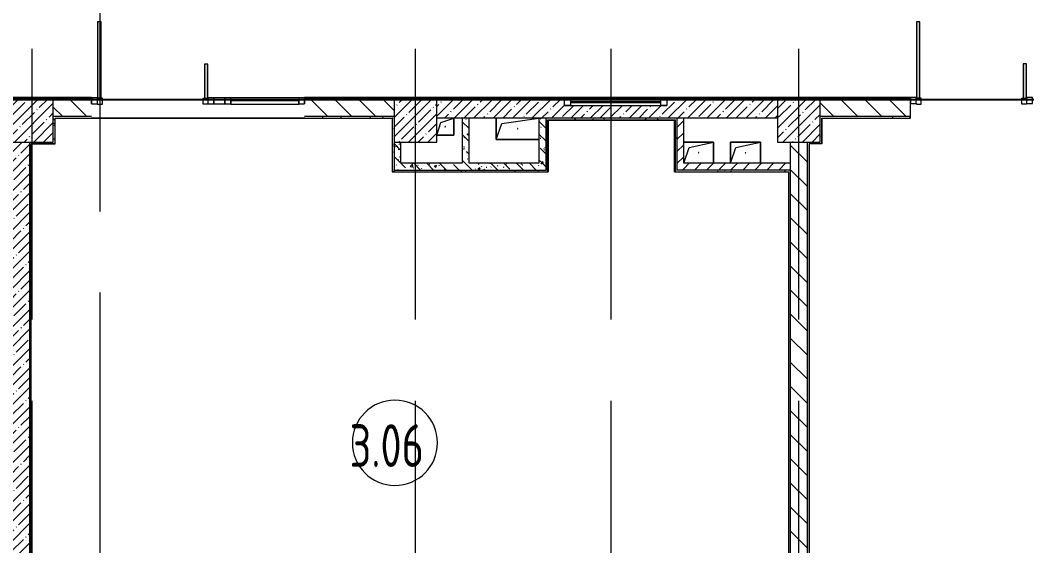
# Model space of a CAD drawing. Header units: millimetres. Extents: x -625 to 415037, y -3642 to 102118.
# Drawn here: x 336747 to 348565, y 2662 to 8830 of the extents above; entities that cross this region are included whole.
import ezdxf

# ---------------------------------------------------------------- set-up
doc = ezdxf.new("R2010")
doc.units = ezdxf.units.MM
doc.linetypes.add('Осевая', pattern=[6350, 1270, -952.5, 3175, -952.5])
for name, color, linetype, lineweight in [('A-AREA-IDEN', 7, 'Continuous', 9), ('A-DETL-GENF', 7, 'Continuous', 9), ('A-GENM', 7, 'Continuous', 9), ('A-GLAZ', 7, 'Continuous', 9), ('A-GLAZ-1', 7, 'Continuous', 5), ('A-GLAZ-CURT', 7, 'Continuous', 9), ('A-GLAZ-CURT-2', 7, 'Continuous', 20), ('A-GLAZ-CWMG', 7, 'Continuous', 9), ('A-GLAZ-CWMG-1', 7, 'Continuous', 20), ('A-WALL', 7, 'Continuous', 5), ('I-WALL', 7, 'Continuous', 5), ('S-COLS', 7, 'Continuous', 9), ('S-COLS-1', 7, 'Continuous', 5), ('Оси', 7, 'Continuous', 9), ('Оси-2', 7, 'Осевая', 9)]:
    doc.layers.add(name, color=color, linetype=linetype, lineweight=lineweight)
doc.layers.add('A-AREA-PATT-3', color=7, linetype='Continuous', lineweight=5, true_color=0xe6fae8, transparency=1)
doc.layers.add('A-FLOR-PATT-1', color=7, linetype='Continuous', lineweight=9, true_color=0xeef6ff, transparency=0.5)
for name, color, linetype, lineweight, true_color in [('A-DOOR-1', 7, 'Continuous', 5, 0xc0c0c0), ('A-WALL-1', 9, 'Continuous', 5, 0x808080), ('A-WALL-FNSH-1', 9, 'Continuous', 5, 0x808080)]:
    doc.layers.add(name, color=color, linetype=linetype, lineweight=lineweight, true_color=true_color)
doc.layers.get('A-DOOR-1').off()
doc.styles.add('СПДС', font='ГОСТ тип А.ttf', dxfattribs={"width": 0.9})
pattern_1 = [(135, (289227.4, 1e-08), (-141.42136, -141.42136), [])]
pattern_2 = [(45, (289227.4, 1e-08), (-114.04925, 114.04925), []), (45, (289341.45, 1e-08), (-114.04925, 114.04925), [201.612, -40.322, 6.706, -33.617])]
pattern_3 = [(45, (289227.4, 1e-08), (-70.71068, 70.71068), [])]
pattern_4 = [(135, (289227.4, 1e-08), (-150.8683, -150.8683), [213.36, -35.56, 7.112, -35.56]), (135, (289227.4, 150.77), (-150.8683, -150.8683), []), (50, (289227.4, 1e-08), (255.0577, -22.3145), [26.67, -293.37]), (355, (289227.4, 1e-08), (-49.3404, 267.4791), [21.336, -234.696]), (100.451, (289248.66, -1.86), (205.7195, 245.1636), [22.666, -249.326]), (46.184, (289227.4, 71.12), (379.511, -58.86), [40.005, -440.055]), (96.636, (289259.03, 66.2), (332.3634, 346.399), [33.999, -373.989]), (351.184, (289227.4, 71.12), (332.367, 346.3953), [32.004, -352.044]), (21, (289262.96, 53.34), (212.2602, -143.1711), [26.67, -293.37]), (326, (289262.96, 53.34), (86.5224, 257.8632), [21.336, -234.696]), (71.451, (289280.65, 41.4), (298.784, 114.6901), [22.666, -249.326]), (37.5, (289227.4, 1e-08), (4.32385, 118.37751), [6.706, -225.146, 6.706, -231.546, -235.585]), (37.5, (289227.4, 1e-08), (4.32385, 118.37751), [-470.103, 6.706, -228.879]), (7.5, (289227.4, 1e-08), (93.54758, 140.2533), [6.706, -129.134, 6.706, -219.812, -89.789]), (7.5, (289227.4, 1e-08), (93.54758, 140.2533), [-362.356, 6.706, -83.083]), (327.5, (289148.1, 1e-08), (189.82734, -8.02019), [6.706, -82.194, 6.706, -270.662, -368.046]), (327.5, (289148.1, 1e-08), (189.82734, -8.02019), [-366.268, 6.706, -361.34]), (317.5, (289112.54, 1e-08), (207.38114, 35.59764), [6.706, -108.864, 6.706, -177.495, -261.366]), (317.5, (289112.54, 1e-08), (207.38114, 35.59764), [-299.771, 6.706, -254.66])]
pattern_5 = [(0, (289227.4, 1e-08), (243.84, 60.96), [20.117, -162.763, 20.117, -162.763, -975.36]), (0, (289227.4, 1e-08), (243.84, 60.96), [-365.76, 20.117, -345.643, 20.117, -162.763, -426.72]), (0, (289227.4, 1e-08), (243.84, 60.96), [-914.4, 20.117, -101.803, 20.117, -284.683]), (120, (289318.84, 30.48), (-174.71291, 180.691634), [20.117, -162.763, 20.117, -162.763, -975.36]), (120, (289318.84, 30.48), (-174.71291, 180.691634), [-365.76, 20.117, -345.643, 20.117, -162.763, -426.72]), (120, (289318.84, 30.48), (-174.71291, 180.691634), [-914.4, 20.117, -101.803, 20.117, -284.683]), (240, (289349.32, 152.4), (-69.12709, -241.651634), [20.117, -162.763, 20.117, -162.763, -975.36]), (240, (289349.32, 152.4), (-69.12709, -241.651634), [-365.76, 20.117, -345.643, 20.117, -162.763, -426.72]), (240, (289349.32, 152.4), (-69.12709, -241.651634), [-914.4, 20.117, -101.803, 20.117, -284.683])]

# ---------------------------------------------------------------- blocks, each defined once
blk = doc.blocks.new('BSC_Колонна _Прямоугольная - 500х500-V513-Объем проектирования 3 этажа')
at = {"layer": 'S-COLS-1'}
h = blk.add_hatch(dxfattribs=at)
h.set_pattern_fill('FP_6', color=256, style=0, pattern_type=2)
h.set_pattern_definition([(45, (-47660, -7650), (-114.04925, 114.04925), []), (45, (-47545.95, -7650), (-114.04925, 114.04925), [201.613, -40.323, 6.706, -33.617])])
h.paths.add_polyline_path([(-30, -250), (250, -250), (250, 250), (-250, 250), (-250, -250), (-168, -250)])
for p, q in [((250, 250), (-250, 250)), ((-250, 250), (-250, -250)), ((250, -250), (250, 250)), ((-250, -250), (250, -250))]:
    blk.add_line(p, q, dxfattribs=at)
blk = doc.blocks.new('BSC_Колонна _Прямоугольная - 500х500-V514-Объем проектирования 3 этажа')
at = {"layer": 'S-COLS-1'}
h = blk.add_hatch(dxfattribs=at)
h.set_pattern_fill('FP_7', color=256, style=0, pattern_type=2)
h.set_pattern_definition([(45, (-52160, -7650), (-114.04925, 114.04925), []), (45, (-52045.95, -7650), (-114.04925, 114.04925), [201.613, -40.323, 6.706, -33.617])])
h.paths.add_polyline_path([(250, -250), (250, 250), (-250, 250), (-250, -250)])
for p, q in [((250, 250), (-250, 250)), ((-250, 250), (-250, -250)), ((250, -250), (250, 250)), ((-250, -250), (250, -250))]:
    blk.add_line(p, q, dxfattribs=at)
blk = doc.blocks.new('BSC_Колонна _Прямоугольная - 500х500-V534-Объем проектирования 3 этажа')
at = {"layer": 'S-COLS-1'}
h = blk.add_hatch(dxfattribs=at)
h.set_pattern_fill('FP_64', color=256, style=0, pattern_type=2)
h.set_pattern_definition([(45, (-56660, -7650), (-114.04925, 114.04925), []), (45, (-56545.95, -7650), (-114.04925, 114.04925), [201.613, -40.323, 6.706, -33.617])])
h.paths.add_polyline_path([(-99, -250), (250, -250), (250, 250), (-250, 250), (-250, -250), (-119, -250)])
for p, q in [((250, 250), (-250, 250)), ((-250, 250), (-250, -250)), ((250, -250), (250, 250)), ((-250, -250), (250, -250))]:
    blk.add_line(p, q, dxfattribs=at)
blk = doc.blocks.new('GM_Отверстие прямоугольное _в плите_ - Отверстие-V613-Объем проектирования 3 этажа')
at = {"layer": 'A-GENM'}
for p, q in [((-175, 125), (175, 125)), ((175, 125), (-175, 125)), ((-112.5, 62.5), (175, 125)), ((175, 125), (175, -125)), ((175, -125), (175, 125)), ((-175, -125), (-112.5, 62.5))]:
    blk.add_line(p, q, dxfattribs=at)
for start, end in [(360, 180), (180, 360)]:
    blk.add_arc((0, 0), 2.5, start, end, dxfattribs=at)
blk = doc.blocks.new('GM_Отверстие прямоугольное _в плите_ - Отверстие-V614-Объем проектирования 3 этажа')
at = {"layer": 'A-GENM'}
for p, q in [((-175, -125), (-175, 125)), ((-175, 125), (175, 125)), ((175, 125), (-175, 125)), ((-175, 125), (-175, -125)), ((-112.5, 62.5), (175, 125)), ((175, 125), (175, -125)), ((175, -125), (175, 125)), ((-175, -125), (-112.5, 62.5))]:
    blk.add_line(p, q, dxfattribs=at)
for start, end in [(360, 180), (180, 360)]:
    blk.add_arc((0, 0), 2.5, start, end, dxfattribs=at)
blk = doc.blocks.new('GM_Отверстие прямоугольное _в плите_ - Отверстие-V624-Объем проектирования 3 этажа')
at = {"layer": 'A-GENM'}
for p, q in [((-250, -125), (-250, 125)), ((-250, 125), (-250, -125)), ((-187, 62), (250, 125)), ((-250, -125), (-187, 62)), ((250, -125), (-250, -125)), ((-250, -125), (250, -125))]:
    blk.add_line(p, q, dxfattribs=at)
for start, end in [(360, 180), (180, 360)]:
    blk.add_arc((0, 0), 2.5, start, end, dxfattribs=at)
blk = doc.blocks.new('GM_Отверстие прямоугольное _в плите_ - Отверстие-V634-Объем проектирования 3 этажа')
at = {"layer": 'A-GENM'}
for p, q in [((-100, -100), (-50, 50)), ((-50, 50), (100, 100)), ((100, 100), (100, -100)), ((100, -100), (100, 100)), ((100, -100), (-100, -100)), ((-100, -100), (100, -100))]:
    blk.add_line(p, q, dxfattribs=at)
for start, end in [(360, 180), (180, 360)]:
    blk.add_arc((0, 0), 2.5, start, end, dxfattribs=at)
blk = doc.blocks.new('Прямоугольный импост - 50 x 70 мм-V704-Объем проектирования 3 этажа')
at = {"layer": 'A-GLAZ-CWMG-1'}
for p, q in [((-70, 35), (0, 35)), ((-70, -35), (-70, 35)), ((0, 35), (0, -35)), ((0, -35), (-70, -35))]:
    blk.add_line(p, q, dxfattribs=at)
blk = doc.blocks.new('Дверь_Витражная_остекление_ - ДВН_ДАО_Главный вход_1200 в свету-31742133-Объем проектирования 3 этажа')
at = {"layer": 'A-DETL-GENF'}
for p, q in [((-607.5, 925), (-647.5, 925)), ((-647.5, 925), (-647.5, 35)), ((-607.5, 30), (-607.5, 925)), ((647.5, 430), (607.5, 430)), ((607.5, 430), (607.5, 30)), ((647.5, 35), (647.5, 430)), ((-647.5, 30), (-607.5, 30)), ((-592.5, 30), (-647.5, 30)), ((-592.5, -40), (-592.5, 30)), ((592.5, -40), (592.5, 30)), ((592.5, 30), (647.5, 30)), ((607.5, 30), (647.5, 30)), ((-647.5, -35), (-647.5, -40)), ((-647.5, -40), (-592.5, -40)), ((647.5, -40), (592.5, -40)), ((647.5, -35), (647.5, -40))]:
    blk.add_line(p, q, dxfattribs=at)
blk = doc.blocks.new('Системная панель - Стемалит - 40мм-32257327-Объем проектирования 3 этажа')
at = {"layer": 'A-GLAZ-CURT-2'}
for p, q in [((65, 35), (-65, 35)), ((-65, 35), (-65, -35)), ((65, -35), (65, 35)), ((-65, -35), (65, -35))]:
    blk.add_line(p, q, dxfattribs=at)
blk = doc.blocks.new('Прямоугольный импост - 50 x 70 мм-V705-Объем проектирования 3 этажа')
at = {"layer": 'A-GLAZ-CWMG-1'}
for p, q in [((-35, 35), (35, 35)), ((-35, -35), (-35, 35)), ((35, 35), (35, -35)), ((35, -35), (-35, -35))]:
    blk.add_line(p, q, dxfattribs=at)
blk = doc.blocks.new('Прямоугольный импост - 50 x 70 мм-V706-Объем проектирования 3 этажа')
at = {"layer": 'A-GLAZ-CWMG-1'}
for p, q in [((0, 35), (-70, 35)), ((-70, 35), (-70, -35)), ((0, -35), (0, 35)), ((-70, -35), (0, -35))]:
    blk.add_line(p, q, dxfattribs=at)
blk = doc.blocks.new('Системная панель - Стекло - 40мм-V707-Объем проектирования 3 этажа')
at = {"layer": 'A-GLAZ-CURT-2'}
for p, q in [((397.5, 0), (-397.5, 0)), ((-397.5, 0), (-397.5, -40)), ((397.5, -40), (397.5, 0)), ((-397.5, -40), (397.5, -40))]:
    blk.add_line(p, q, dxfattribs=at)
blk = doc.blocks.new('Прямоугольный импост - 50 x 70 мм-V708-Объем проектирования 3 этажа')
at = {"layer": 'A-GLAZ-CWMG-1'}
for p, q in [((-35, 35), (35, 35)), ((-35, -35), (-35, 35)), ((35, 35), (35, -35)), ((35, -35), (-35, -35))]:
    blk.add_line(p, q, dxfattribs=at)
blk = doc.blocks.new('Прямоугольный импост - 50 x 70 мм-V709-Объем проектирования 3 этажа')
at = {"layer": 'A-GLAZ-CWMG'}
blk.add_line((50790, 7920), (49995, 7920), dxfattribs=at)
blk = doc.blocks.new('Прямоугольный импост - 50 x 70 мм-V711-Объем проектирования 3 этажа')
at = {"layer": 'A-GLAZ-CWMG-1'}
for p, q in [((-35, 35), (35, 35)), ((-35, -35), (-35, 35)), ((35, 35), (35, -35)), ((35, -35), (-35, -35))]:
    blk.add_line(p, q, dxfattribs=at)
blk = doc.blocks.new('Прямоугольный импост - 50 x 70 мм-V712-Объем проектирования 3 этажа')
at = {"layer": 'A-GLAZ-CWMG-1'}
for p, q in [((0, 35), (-70, 35)), ((-70, 35), (-70, -35)), ((0, -35), (0, 35)), ((-70, -35), (0, -35))]:
    blk.add_line(p, q, dxfattribs=at)
blk = doc.blocks.new('120_Окно_СКБ_1Ст - 120_Окно_СКБ_1Ст 400х1200 EI30-24228621-Объем проектирования 3 этажа')
at = {"layer": 'A-GLAZ'}
for p, q in [((-600, 40), (-600, 110)), ((-600, 110), (-530, 110)), ((-530, 40), (-600, 40)), ((-530, 110), (-530, 40)), ((530, 40), (530, 110)), ((530, 110), (600, 110)), ((600, 40), (530, 40)), ((600, 110), (600, 40))]:
    blk.add_line(p, q, dxfattribs=at)
at = {"layer": 'A-GLAZ-1'}
for p, q in [((600, 110), (-600, 110)), ((-600, 40), (600, 40)), ((530, 80), (-530, 80)), ((530, 70), (-530, 70))]:
    blk.add_line(p, q, dxfattribs=at)
blk = doc.blocks.new('Марка_Помещения - Номер-25198446-Объем проектирования 3 этажа')
at = {"layer": 'A-AREA-IDEN'}
for start, end in [(360, 180), (180, 360)]:
    blk.add_arc((0, 0), 2.5, start, end, dxfattribs=at)

msp = doc.modelspace()

# ---------------------------------------------------------------- hatches: boundary and pattern name
at = {"layer": 'A-AREA-PATT-3'}
h = msp.add_hatch(color=256, dxfattribs=at)
h.paths.add_polyline_path([(337657, 7885), (337657, 7920), (337587, 7920), (337587, 7885)])
h.paths.add_polyline_path([(340087, 7885), (340087, 7920), (339152, 7920), (339152, 7885), (340087, 7885)])
h.paths.add_polyline_path([(339022, 7885), (339022, 7920), (338952, 7920), (338952, 7885)])
h.paths.add_polyline_path([(327987, 7921), (327987, 7921), (327987, 7980), (327967, 7981), (327967, 8000), (327903, 8000), (327903, 8050), (327867, 8050), (327867, 7921), (327967, 7921)])
h.paths.add_polyline_path([(327903, 10080), (327903, 10130), (327987, 10130), (327987, 10210), (327867, 10210), (327867, 10080)])
h.paths.add_polyline_path([(362737, 10869), (363247, 10869), (363247, 10874), (362736, 10874), (362736, 10869)])
h.paths.add_polyline_path([(356023, 10869), (356023, 10874), (355523, 10874), (355523, 10869), (356021, 10869)])
msp.add_hatch(color=256, dxfattribs=at).paths.add_polyline_path([(344433, 7050), (344433, 7656), (342941, 7656), (342941, 7050), (342945, 7050), (342945, 7652), (344429, 7652), (344429, 7050), (344432, 7050)])
at = {"layer": 'A-FLOR-PATT-1'}
h = msp.add_hatch(color=256, dxfattribs=at)
h.paths.add_polyline_path([(338952, 7915), (338952, 8315), (338912, 8315), (338912, 7915)])
h.paths.add_polyline_path([(337657, 7915), (337697, 7915), (337697, 8810), (337657, 8810), (337657, 7920)])
h.paths.add_polyline_path([(330182, 7915), (330222, 7915), (330222, 8315), (330182, 8315), (330182, 8217)])
h.paths.add_polyline_path([(328967, 7915), (328967, 8810), (328927, 8810), (328927, 7915)])
h.paths.add_polyline_path([(348562, 7916), (348562, 8316), (348522, 8316), (348522, 7916)])
h.paths.add_polyline_path([(347307, 7916), (347307, 8811), (347267, 8811), (347267, 7916), (347279, 7916)])
h.paths.add_polyline_path([(364397, 9249), (364687, 9249), (364687, 9289), (364397, 9289)])
h.paths.add_polyline_path([(364489, 10509), (364687, 10509), (364687, 10549), (363897, 10549), (363897, 10509), (364299, 10509)])
h.paths.add_polyline_path([(362657, 10732), (362657, 11669), (362654, 11669), (362654, 10732)])
h.paths.add_polyline_path([(359371, 10870), (359371, 11669), (359326, 11669), (359326, 10870)])
h.paths.add_polyline_path([(350608, 10900), (351166, 10900), (351166, 11350), (350607, 11349), (350607, 10900)])
h.paths.add_polyline_path([(361307, 11277), (361307, 11327), (361295, 11327), (361295, 11669), (361262, 11669), (361262, 11277), (361295, 11277)])
h.paths.add_polyline_path([(358056, 11380), (358056, 11669), (358011, 11669), (358011, 11380), (358025, 11380)])
at = {"layer": 'I-WALL'}
h = msp.add_hatch(dxfattribs=at)
h.set_pattern_fill('FP_191', color=256, style=0, pattern_type=2)
h.set_pattern_definition(pattern_5)
h.paths.add_polyline_path([(327987, 7900), (328857, 7900), (328857, 7920), (327988, 7920), (327988, 7907)])
h.paths.add_polyline_path([(341137, 7900), (347197, 7900), (347197, 7920), (340087, 7920), (340087, 7900), (341117, 7900)])
h.paths.add_polyline_path([(363307, 7900), (363327, 7900), (363306, 7920), (362932, 7920), (362932, 7908), (362987, 7908), (362987, 7900)])
h.paths.add_polyline_path([(363327, 7900), (363327, 7920), (363307, 7920), (363323, 7904)])
h.paths.add_polyline_path([(336720, 7900), (337587, 7900), (337587, 7920), (331357, 7920), (331357, 7900), (336637, 7900)])
h.paths.add_polyline_path([(361477, 7900), (361480, 7908), (361532, 7908), (361532, 7920), (360887, 7920), (360887, 7908), (360917, 7908), (360917, 7900), (361307, 7900)])
h.paths.add_polyline_path([(349697, 7900), (355107, 7900), (355107, 7908), (355137, 7908), (355137, 7920), (349697, 7920)])
h.paths.add_polyline_path([(359907, 7900), (359907, 7908), (359937, 7908), (359937, 7920), (358587, 7920), (358587, 7908), (358617, 7908), (358617, 7900), (359667, 7900)])
h.paths.add_polyline_path([(357457, 7900), (357457, 7908), (357487, 7908), (357487, 7920), (356087, 7920), (356087, 7908), (356117, 7908), (356117, 7900), (357388, 7900)])
h = msp.add_hatch(dxfattribs=at)
h.set_pattern_fill('FP_23', color=256, style=0, pattern_type=2)
h.set_pattern_definition(pattern_1)
h.paths.add_polyline_path([(341137, 7700), (341137, 7900), (340087, 7900), (340087, 7700), (341117, 7700)])
h.paths.add_polyline_path([(337157, 7700), (337587, 7700), (337587, 7900), (337137, 7900), (337137, 7700)])
h = msp.add_hatch(dxfattribs=at)
h.set_pattern_fill('FP_1', color=256, style=0, pattern_type=2)
h.set_pattern_definition(pattern_2)
h.paths.add_polyline_path([(341637, 7680), (345637, 7680), (345637, 7900), (344337, 7900), (344337, 7830), (343137, 7830), (343137, 7900), (341637, 7900)])
h = msp.add_hatch(dxfattribs=at)
h.set_pattern_fill('FP_23', color=256, style=0, pattern_type=2)
h.set_pattern_definition(pattern_1)
h.paths.add_polyline_path([(350117, 7700), (350137, 7700), (350137, 7900), (349697, 7900), (349697, 7700), (349773, 7700)])
h.paths.add_polyline_path([(346157, 7700), (347197, 7700), (347197, 7900), (346137, 7900), (346137, 7700)])
h = msp.add_hatch(dxfattribs=at)
h.set_pattern_fill('FP_191', color=256, style=0, pattern_type=2)
h.set_pattern_definition(pattern_5)
h.paths.add_polyline_path([(337157, 7380), (337157, 7700), (337137, 7700), (337137, 7380)])
h = msp.add_hatch(dxfattribs=at)
h.set_pattern_fill('FP_191', color=256, style=0, pattern_type=2)
h.set_pattern_definition(pattern_5)
h.paths.add_polyline_path([(337587, 7680), (337587, 7700), (337157, 7700), (337158, 7680), (337587, 7680)])
h.paths.add_polyline_path([(341117, 7680), (341117, 7700), (340087, 7700), (340087, 7680), (341071, 7680)])
h = msp.add_hatch(dxfattribs=at)
h.set_pattern_fill('FP_191', color=256, style=0, pattern_type=2)
h.set_pattern_definition(pattern_5)
h.paths.add_polyline_path([(341137, 7070), (341137, 7700), (341117, 7679), (341117, 7070)])
h.paths.add_polyline_path([(341117, 7680), (341137, 7700), (341117, 7700)])
h = msp.add_hatch(dxfattribs=at)
h.set_pattern_fill('FP_191', color=256, style=0, pattern_type=2)
h.set_pattern_definition(pattern_5)
h.paths.add_polyline_path([(346137, 7380), (346157, 7380), (346156, 7680), (346137, 7700), (346137, 7400)])
h.paths.add_polyline_path([(346157, 7680), (346157, 7700), (346137, 7700), (346141, 7697)])
h = msp.add_hatch(dxfattribs=at)
h.set_pattern_fill('FP_191', color=256, style=0, pattern_type=2)
h.set_pattern_definition(pattern_5)
h.paths.add_polyline_path([(347194, 7680), (347197, 7680), (347197, 7700), (346157, 7700), (346157, 7680), (347127, 7680)])
h.paths.add_polyline_path([(349773, 7680), (350116, 7680), (350117, 7700), (349697, 7700), (349697, 7680)])
h = msp.add_hatch(dxfattribs=at)
h.set_pattern_fill('FP_41', color=256, style=0, pattern_type=2)
h.set_pattern_definition(pattern_4)
h.paths.add_polyline_path([(342017, 7150), (342017, 7680), (341937, 7680), (341937, 7150)])
h = msp.add_hatch(dxfattribs=at)
h.set_pattern_fill('FP_41', color=256, style=0, pattern_type=2)
h.set_pattern_definition(pattern_4)
h.paths.add_polyline_path([(342917, 7150), (342917, 7680), (342837, 7680), (342837, 7150)])
h = msp.add_hatch(dxfattribs=at)
h.set_pattern_fill('FP_191', color=256, style=0, pattern_type=2)
h.set_pattern_definition(pattern_5)
h.paths.add_polyline_path([(342937, 7660), (344437, 7660), (344437, 7680), (342917, 7680), (342917, 7660)])
h = msp.add_hatch(dxfattribs=at)
h.set_pattern_fill('FP_191', color=256, style=0, pattern_type=2)
h.set_pattern_definition(pattern_5)
h.paths.add_polyline_path([(342937, 7050), (342937, 7660), (342917, 7660), (342917, 7050)])
h = msp.add_hatch(dxfattribs=at)
h.set_pattern_fill('FP_191', color=256, style=0, pattern_type=2)
h.set_pattern_definition(pattern_5)
h.paths.add_polyline_path([(344457, 7070), (344457, 7680), (344437, 7680), (344437, 7070)])
h = msp.add_hatch(dxfattribs=at)
h.set_pattern_fill('FP_22', color=256, style=0, pattern_type=2)
h.set_pattern_definition(pattern_3)
h.paths.add_polyline_path([(344457, 7070), (344537, 7070), (344537, 7680), (344457, 7680), (344457, 7150)])
h = msp.add_hatch(dxfattribs=at)
h.set_pattern_fill('FP_1', color=256, style=0, pattern_type=2)
h.set_pattern_definition(pattern_2)
h.paths.add_polyline_path([(336637, 400), (336857, 400), (336857, 7400), (336637, 7400), (336637, 797)])
h = msp.add_hatch(dxfattribs=at)
h.set_pattern_fill('FP_191', color=256, style=0, pattern_type=2)
h.set_pattern_definition(pattern_5)
h.paths.add_polyline_path([(336873, 7380), (336877, 7380), (336857, 7400), (336857, 7380)])
h.paths.add_polyline_path([(337137, 7380), (337137, 7400), (336857, 7400), (336878, 7380), (337136, 7380)])
h = msp.add_hatch(dxfattribs=at)
h.set_pattern_fill('FP_191', color=256, style=0, pattern_type=2)
h.set_pattern_definition(pattern_5)
h.paths.add_polyline_path([(336857, 400), (336877, 424), (336877, 7380), (336857, 7380), (336857, 420)])
h.paths.add_polyline_path([(336877, 400), (336877, 420), (336857, 400)])
h = msp.add_hatch(dxfattribs=at)
h.set_pattern_fill('FP_41', color=256, style=0, pattern_type=2)
h.set_pattern_definition(pattern_4)
h.paths.add_polyline_path([(341155, 7150), (341217, 7150), (341217, 7400), (341137, 7400), (341137, 7150)])
h = msp.add_hatch(dxfattribs=at)
h.set_pattern_fill('FP_23', color=256, style=0, pattern_type=2)
h.set_pattern_definition(pattern_1)
h.paths.add_polyline_path([(345788, 400), (345988, 400), (345988, 7400), (345788, 7400), (345788, 400)])
h = msp.add_hatch(dxfattribs=at)
h.set_pattern_fill('FP_191', color=256, style=0, pattern_type=2)
h.set_pattern_definition(pattern_5)
h.paths.add_polyline_path([(346136, 7380), (346137, 7380), (346137, 7400), (345988, 7400), (345989, 7380), (346008, 7380)])
h = msp.add_hatch(dxfattribs=at)
h.set_pattern_fill('FP_191', color=256, style=0, pattern_type=2)
h.set_pattern_definition(pattern_5)
h.paths.add_polyline_path([(346008, 400), (346008, 7379), (345988, 7380), (345988, 400)])
h = msp.add_hatch(dxfattribs=at)
h.set_pattern_fill('FP_41', color=256, style=0, pattern_type=2)
h.set_pattern_definition(pattern_4)
h.paths.add_polyline_path([(342159, 7070), (342917, 7070), (342917, 7150), (341137, 7150), (341137, 7070), (341657, 7070)])
h = msp.add_hatch(dxfattribs=at)
h.set_pattern_fill('FP_22', color=256, style=0, pattern_type=2)
h.set_pattern_definition(pattern_3)
h.paths.add_polyline_path([(345617, 7070), (345788, 7070), (345788, 7150), (344537, 7150), (344537, 7070), (345422, 7070)])
h = msp.add_hatch(dxfattribs=at)
h.set_pattern_fill('FP_191', color=256, style=0, pattern_type=2)
h.set_pattern_definition(pattern_5)
h.paths.add_polyline_path([(342917, 7050), (342917, 7070), (341117, 7068), (341117, 7050), (342159, 7050)])
h = msp.add_hatch(dxfattribs=at)
h.set_pattern_fill('FP_191', color=256, style=0, pattern_type=2)
h.set_pattern_definition(pattern_5)
h.paths.add_polyline_path([(345662, 7050), (345768, 7050), (345768, 7070), (344437, 7070), (344437, 7050), (345637, 7050)])
h = msp.add_hatch(dxfattribs=at)
h.set_pattern_fill('FP_191', color=256, style=0, pattern_type=2)
h.set_pattern_definition(pattern_5)
h.paths.add_polyline_path([(345788, 420), (345788, 7070), (345768, 7049), (345768, 421)])
h.paths.add_polyline_path([(345768, 7050), (345788, 7070), (345768, 7070)])

# ---------------------------------------------------------------- linework, layer by layer
msp.add_lwpolyline([(291112, 7900), (362932, 7900)])
at = {"layer": 'A-WALL'}
for p, q in [((343137, 7900), (341637, 7900)), ((345637, 7900), (344337, 7900)), ((337587, 7700), (337137, 7700)), ((341137, 7700), (340087, 7700)), ((347197, 7700), (346137, 7700)), ((337157, 7680), (337158, 7680)), ((337158, 7680), (337158, 7679)), ((341117, 7679), (341116, 7679)), ((341117, 7050), (341117, 7680)), ((345637, 7680), (341637, 7680)), ((342917, 7680), (342917, 7070)), ((346157, 7680), (346157, 7380)), ((346158, 7679), (346157, 7679)), ((336857, 7400), (336857, 400)), ((337157, 7380), (336877, 7380)), ((341137, 7400), (341137, 7070)), ((345788, 7400), (345788, 400)), ((346137, 7380), (346008, 7380)), ((346008, 7380), (346008, 420)), ((345788, 7070), (344457, 7070)), ((345768, 7050), (345768, 420))]:
    msp.add_line(p, q, dxfattribs=at)
at = {"layer": 'A-WALL-1'}
for p, q in [((337587, 7900), (337587, 7920)), ((340087, 7920), (340087, 7920)), ((340087, 7920), (340087, 7900)), ((347197, 7680), (347197, 7920)), ((337137, 7900), (337587, 7900)), ((337587, 7850), (337587, 7900)), ((340087, 7900), (340087, 7850)), ((340087, 7900), (341137, 7900)), ((347197, 7900), (346137, 7900)), ((341937, 7680), (341937, 7150)), ((342017, 7150), (342017, 7680)), ((342837, 7680), (342837, 7150)), ((344457, 7680), (344457, 7070)), ((344537, 7150), (344537, 7680)), ((346157, 7680), (347197, 7680)), ((341217, 7150), (341217, 7400)), ((345988, 400), (345988, 7400)), ((341937, 7150), (341217, 7150)), ((342837, 7150), (342017, 7150)), ((345788, 7150), (344537, 7150)), ((341137, 7070), (342917, 7070))]:
    msp.add_line(p, q, dxfattribs=at)
at = {"layer": 'A-WALL-FNSH-1'}
for p, q in [((337587, 7921), (331357, 7921)), ((331357, 7920), (337587, 7920)), ((337587, 7920), (337587, 7921)), ((347197, 7921), (340087, 7921)), ((340087, 7921), (340087, 7920)), ((340087, 7920), (347197, 7920)), ((347197, 7920), (347197, 7921)), ((337158, 7379), (337158, 7679)), ((337158, 7679), (341116, 7679)), ((340087, 7680), (337587, 7680)), ((341116, 7679), (341116, 7049)), ((346158, 7679), (347197, 7679)), ((346158, 7379), (346158, 7679)), ((347197, 7679), (347197, 7680)), ((336878, 421), (336878, 7379)), ((336878, 7379), (337158, 7379)), ((346158, 7379), (346008, 7379)), ((346009, 7379), (346009, 1162)), ((346157, 7380), (346137, 7380)), ((341116, 7049), (342938, 7049)), ((342938, 7049), (342938, 7050)), ((344437, 7050), (344437, 7049)), ((344437, 7049), (345767, 7049)), ((345767, 7049), (345767, 421))]:
    msp.add_line(p, q, dxfattribs=at)
at = {"layer": 'I-WALL'}
for p, q in [((342937, 7660), (344437, 7660)), ((342937, 7050), (342937, 7660)), ((344429, 7652), (342945, 7652)), ((342945, 7652), (342945, 7050)), ((344429, 7050), (344429, 7652)), ((344437, 7660), (344437, 7050)), ((342937, 7050), (342945, 7050)), ((344429, 7050), (344437, 7050))]:
    msp.add_line(p, q, dxfattribs=at)
at = {"layer": 'Оси'}
for p, q in [((337687, -636), (337687, 4364)), ((336887, -1906), (336887, 3094)), ((341387, -1906), (341387, 3094)), ((343687, -1906), (343687, 3094)), ((345887, -1906), (345887, 3094))]:
    msp.add_line(p, q, dxfattribs=at)
at = {"layer": 'Оси-2'}
for p, q in [((336887, 3094), (336887, 22398)), ((337687, 4364), (337687, 22398)), ((341387, 3094), (341387, 22398)), ((343687, 3094), (343687, 22398)), ((345887, 3094), (345887, 22398))]:
    msp.add_line(p, q, dxfattribs=at)

# ---------------------------------------------------------------- block references
at = {"layer": 'A-AREA-IDEN', "xscale": 199.9999999999999, "yscale": 199.9999999999999, "zscale": 199.9999999999999}
msp.add_blockref('Марка_Помещения - Номер-25198446-Объем проектирования 3 этажа', (341147, 3871), dxfattribs=at)
at = {"layer": 'A-DOOR-1'}
for p in [(338305, 7885), (347915, 7886)]:
    msp.add_blockref('Дверь_Витражная_остекление_ - ДВН_ДАО_Главный вход_1200 в свету-31742133-Объем проектирования 3 этажа', p, dxfattribs=at)
at = {"layer": 'A-GENM'}
for name, p in [('GM_Отверстие прямоугольное _в плите_ - Отверстие-V634-Объем проектирования 3 этажа', (341737, 7580)), ('GM_Отверстие прямоугольное _в плите_ - Отверстие-V624-Объем проектирования 3 этажа', (342587, 7555)), ('GM_Отверстие прямоугольное _в плите_ - Отверстие-V613-Объем проектирования 3 этажа', (344712, 7275)), ('GM_Отверстие прямоугольное _в плите_ - Отверстие-V614-Объем проектирования 3 этажа', (345262, 7275))]:
    msp.add_blockref(name, p, dxfattribs=at)
at = {"layer": 'A-GLAZ', "color": 3}
msp.add_blockref('120_Окно_СКБ_1Ст - 120_Окно_СКБ_1Ст 400х1200 EI30-24228621-Объем проектирования 3 этажа', (343737, 7790), dxfattribs=at)
at = {"layer": 'A-GLAZ-CURT'}
for name, p in [('Системная панель - Стемалит - 40мм-32257327-Объем проектирования 3 этажа', (339087, 7885)), ('Системная панель - Стекло - 40мм-V707-Объем проектирования 3 этажа', (339620, 7885))]:
    msp.add_blockref(name, p, dxfattribs=at)
at = {"layer": 'A-GLAZ-CWMG', "rotation": 180}
for name, p in [('Прямоугольный импост - 50 x 70 мм-V706-Объем проектирования 3 этажа', (337587, 7885)), ('Прямоугольный импост - 50 x 70 мм-V712-Объем проектирования 3 этажа', (347197, 7886))]:
    msp.add_blockref(name, p, dxfattribs=at)
at = {"layer": 'A-GLAZ-CWMG', "extrusion": (0, 0, -1), "rotation": 180}
for name, p in [('Прямоугольный импост - 50 x 70 мм-V705-Объем проектирования 3 этажа', (-338987, 7885)), ('Прямоугольный импост - 50 x 70 мм-V708-Объем проектирования 3 этажа', (-339187, 7885)), ('Прямоугольный импост - 50 x 70 мм-V704-Объем проектирования 3 этажа', (-340087, 7885)), ('Прямоугольный импост - 50 x 70 мм-V711-Объем проектирования 3 этажа', (-348597, 7886))]:
    msp.add_blockref(name, p, dxfattribs=at)
at = {"layer": 'A-GLAZ-CWMG'}
msp.add_blockref('Прямоугольный импост - 50 x 70 мм-V709-Объем проектирования 3 этажа', (289227, 0), dxfattribs=at)
at = {"layer": 'S-COLS'}
for name, p in [('BSC_Колонна _Прямоугольная - 500х500-V513-Объем проектирования 3 этажа', (336887, 7650)), ('BSC_Колонна _Прямоугольная - 500х500-V514-Объем проектирования 3 этажа', (341387, 7650)), ('BSC_Колонна _Прямоугольная - 500х500-V534-Объем проектирования 3 этажа', (345887, 7650))]:
    msp.add_blockref(name, p, dxfattribs=at)

# ---------------------------------------------------------------- texts
at = {"layer": 'A-AREA-IDEN', "insert": (340615, 4088), "char_height": 500, "width": 1327.59, "attachment_point": 1, "style": 'СПДС'}
msp.add_mtext('3.06', dxfattribs=at)

doc.saveas('drawing.dxf')
